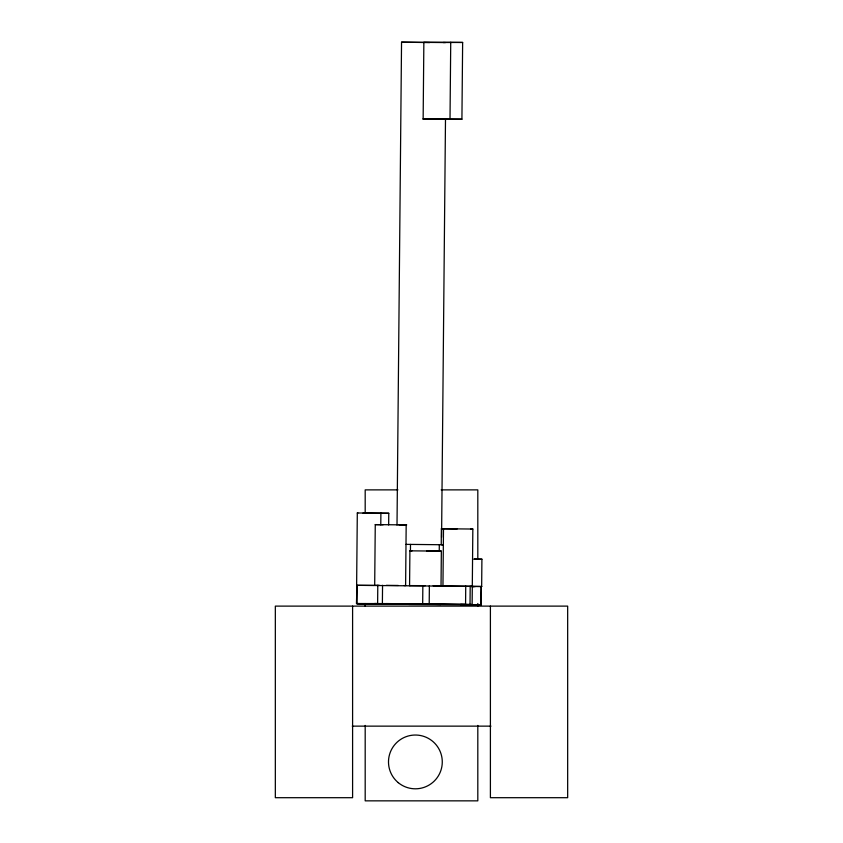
<?xml version="1.0" encoding="UTF-8"?>
<svg xmlns="http://www.w3.org/2000/svg" width="843" height="843" viewBox="0 0 843 843"><rect width="100%" height="100%" fill="white"/><g stroke="black" fill="none" stroke-linecap="round" stroke-linejoin="round"><path stroke-width="1.26" d="M388.655 524.947L388.771 513.271L357.306 512.976L356.631 585.327L481.659 586.496L481.911 559.204L474.051 559.046M374.387 585.411L356.958 585.348L356.463 603.641L396.979 604.315M398.855 524.904L406.716 524.904L375.261 524.609L374.692 585.316L379.297 585.305M377.79 585.295L377.622 603.546L374.513 603.567L382.385 603.714L356.789 603.588L377.464 603.883L365.809 603.862L367.917 603.925M380.783 524.799L380.899 513.124M356.958 585.348L357 603.556L382.385 603.567L382.553 585.316M397.011 525.063L401.542 42.182L445.441 42.561M406.178 524.873L405.609 585.59L404.039 585.548M425.304 585.653L409.572 585.59L409.898 550.837L441.353 551.132L441.026 585.885L433.165 585.737M412.006 550.9L410.436 550.858L410.499 544.409L405.999 544.378M423.144 119.021L423.86 42.266L450.731 42.308L462.638 42.445L461.922 119.211L423.144 119.021L461.922 119.211M422.849 585.632L422.68 603.873L386.178 603.588M410.499 544.409L443.344 544.757L441.237 544.778L441.384 528.74L472.839 529.035L472.133 604.526L429.203 603.936L429.372 585.695M426.642 551.08L439.245 551.153L439.308 544.704M441.574 537.328L445.494 118.916M440.489 585.864L442.954 585.969L443.492 528.709M450.014 119.063L450.731 42.308M465.736 586.148L465.568 604.399L432.996 603.988M470.025 604.463L470.204 586.222L442.954 585.969M408.75 604.452L480.953 604.831L481.121 586.591L481.659 586.496L471.258 586.391M480.953 604.831L481.332 586.549M472.839 529.035L470.742 529.056M481.911 559.204L474.051 559.204M409.572 585.59L410.109 585.579M471.774 586.306L472.312 586.285L470.204 586.222M481.121 586.591L481.659 586.57M472.133 604.526L460.478 604.505L481.163 604.8M443.207 42.508L462.638 42.445M439.245 551.153L441.353 551.132M397.928 489.878L365.188 489.878L365.188 513.387M441.142 489.878L477.812 489.878L477.812 559.099M472.649 586.633L475.125 586.633M352.269 726.139L490.953 726.139M471.269 586.549L473.798 586.57M382.385 603.567L429.203 603.936M429.667 42.572L401.542 42.182M386.347 585.348L398.286 585.463M457.117 528.972L441.384 528.74M363.006 513.102L388.771 513.271M383.122 524.757L375.261 524.609M372.385 603.988L399.203 604.315M357.306 512.976L357.853 513.008M409.898 550.837L410.436 550.858M490.405 606.117L490.405 797.699L567.666 797.699L567.666 606.117L275.334 606.117L275.334 797.699L352.595 797.699L352.595 606.117M477.812 603.504L477.812 606.117M477.812 725.423L477.812 800.85L365.188 800.85L365.188 725.423M365.188 603.504L365.188 606.117M397.032 603.978L396.273 604.01L440.942 604.431L397.032 603.978M398.275 782.673A26.902 26.902 0 0 0 441.911 766.361A26.902 26.902 0 0 0 405.968 736.729A26.902 26.902 0 0 0 398.275 782.673"/></g></svg>
